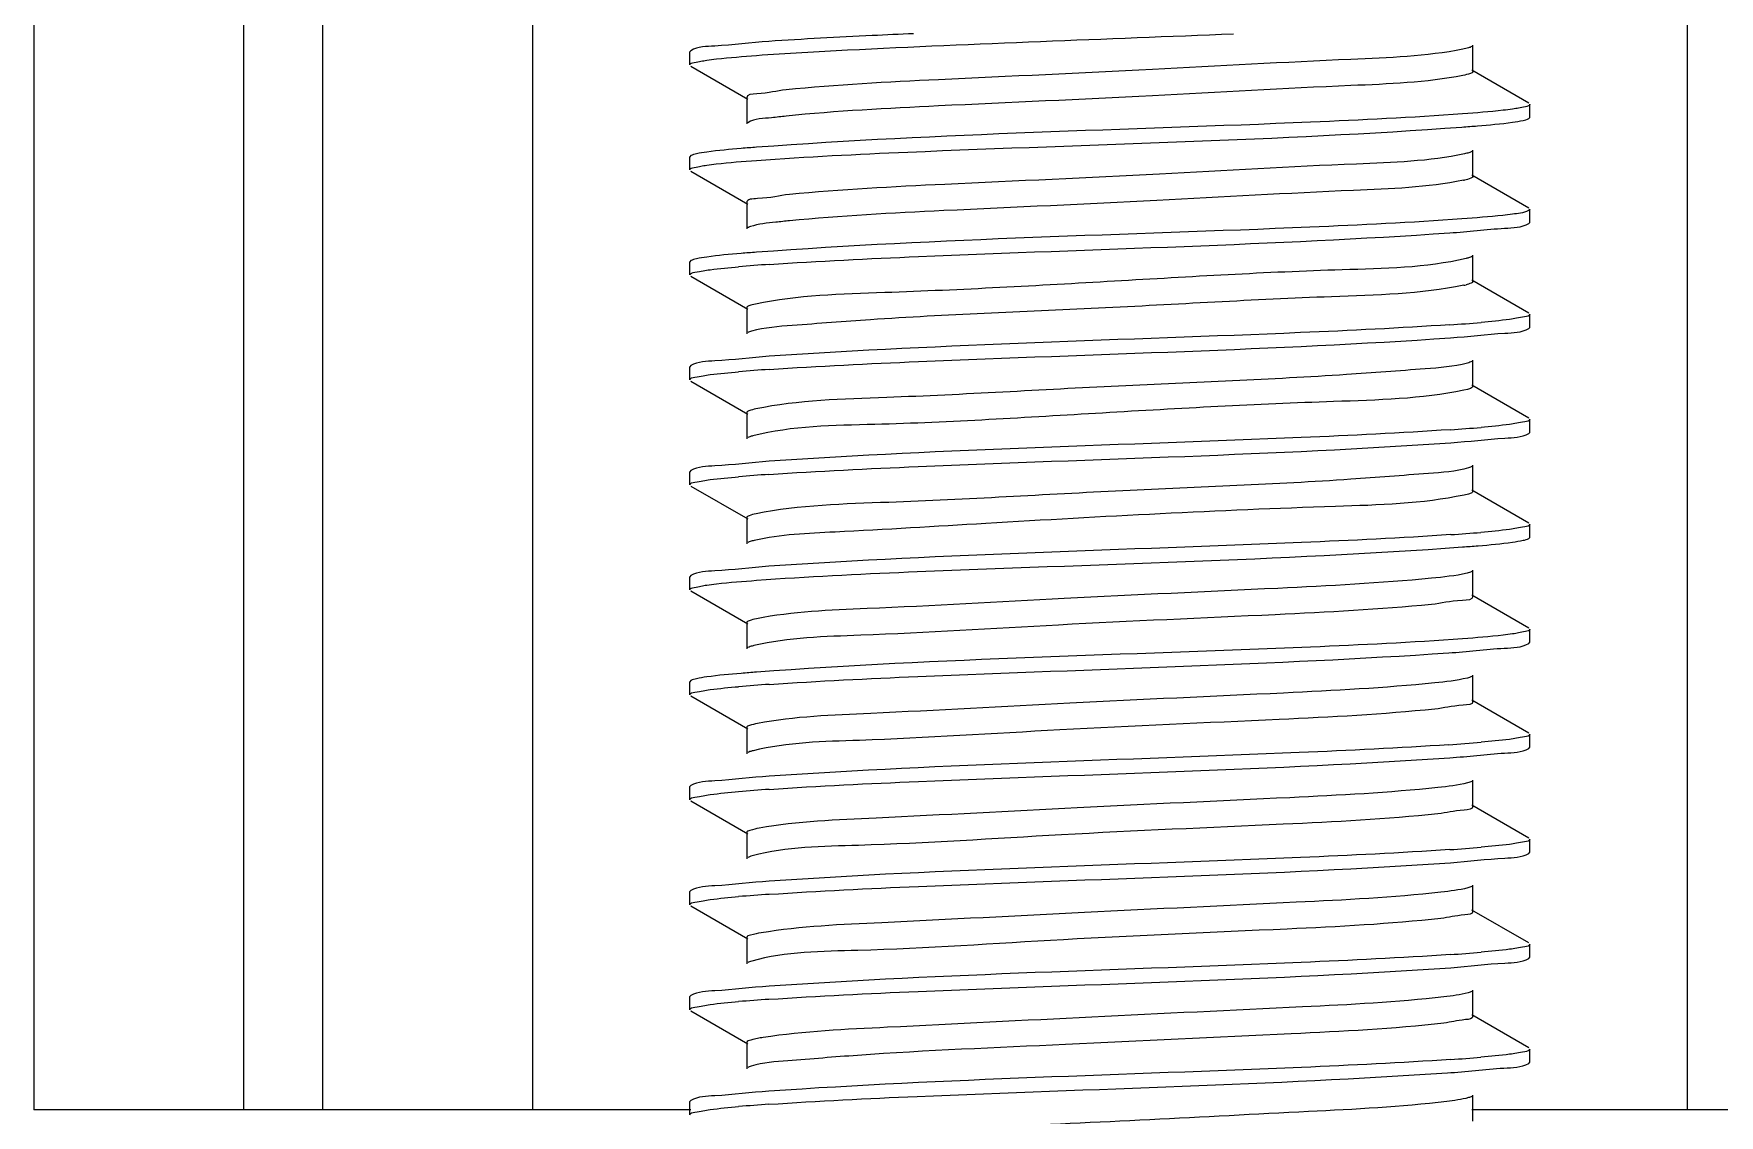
# Model space of a CAD drawing. Extents: x 1725261 to 1937680, y 860327 to 1571294.
# Drawn here: x 1825508.2 to 1825890.5, y 1248592.9 to 1248838.2 of the extents above; entities that cross this region are included whole.
import ezdxf

# ---------------------------------------------------------------- set-up
doc = ezdxf.new("R2010")
doc.units = 0
doc.header["$LTSCALE"] = 1000
doc.header["$MEASUREMENT"] = 0
doc.styles.get("Standard").update_dxf_attribs({"font": 'gbenor.shx', "bigfont": 'gbcbig.shx'})
doc.dimstyles.get("Standard").update_dxf_attribs({"dimtxt": 0.18, "dimasz": 0.18, "dimexe": 0.18, "dimexo": 0.0625, "dimgap": 0.09, "dimtad": 0, "dimtih": 1, "dimtoh": 1, "dimdec": 4, "dimzin": 0, "dimdsep": 46, "dimtxsty": 'Standard', "dimcen": 0.09, "dimadec": 0, "dimazin": 0, "dimtfac": 1, "dimtdec": 4, "dimtofl": 0, "dimtmove": 0, "dimatfit": 3, "dimfxl": 0, "dimtolj": 1, "dimtzin": 0, "dimarcsym": 0})

msp = doc.modelspace()

# ---------------------------------------------------------------- linework, layer by layer
at = {"linetype": 'Continuous'}
for p, q in [((1825508.17, 1253335.18), (1825508.17, 1248594.16)), ((1825555.79, 1253335.18), (1825555.79, 1248594.16)), ((1825573.65, 1253335.18), (1825573.65, 1248594.16)), ((1825621.28, 1253335.18), (1825621.28, 1248594.16)), ((1825883.22, 1253335.18), (1825883.22, 1248594.16)), ((1825834.61, 1248829.66), (1825834.61, 1248835.62)), ((1825657.22, 1248834.39), (1825657, 1248834.13)), ((1825657, 1248831.15), (1825657, 1248834.13)), ((1825657, 1248831.15), (1825657, 1248834.13)), ((1825657.22, 1248830.89), (1825670.15, 1248823.41)), ((1825847.28, 1248822.48), (1825834.35, 1248829.97)), ((1825669.89, 1248823.71), (1825669.89, 1248817.76)), ((1825847.5, 1248819.25), (1825847.5, 1248822.22)), ((1825847.5, 1248819.25), (1825847.5, 1248822.22)), ((1825847.28, 1248818.98), (1825847.5, 1248819.25)), ((1825834.61, 1248805.85), (1825834.61, 1248811.8)), ((1825657.22, 1248810.58), (1825657, 1248810.32)), ((1825657, 1248807.34), (1825657, 1248810.32)), ((1825657, 1248807.34), (1825657, 1248810.32)), ((1825657.22, 1248807.08), (1825670.15, 1248799.6)), ((1825847.28, 1248798.67), (1825834.35, 1248806.15)), ((1825669.89, 1248799.9), (1825669.89, 1248793.94)), ((1825847.5, 1248795.43), (1825847.5, 1248798.41)), ((1825847.5, 1248795.43), (1825847.5, 1248798.41)), ((1825847.28, 1248795.17), (1825847.5, 1248795.43)), ((1825657.22, 1248786.76), (1825657, 1248786.5)), ((1825657, 1248783.53), (1825657, 1248786.5)), ((1825657, 1248783.53), (1825657, 1248786.5)), ((1825834.61, 1248782.04), (1825834.61, 1248787.99)), ((1825657.22, 1248783.27), (1825670.15, 1248775.78)), ((1825847.28, 1248774.86), (1825834.35, 1248782.34)), ((1825669.89, 1248776.08), (1825669.89, 1248770.13)), ((1825847.5, 1248771.62), (1825847.5, 1248774.6)), ((1825847.5, 1248771.62), (1825847.5, 1248774.6)), ((1825847.28, 1248771.36), (1825847.5, 1248771.62)), ((1825657.22, 1248762.95), (1825657, 1248762.69)), ((1825657, 1248759.71), (1825657, 1248762.69)), ((1825657, 1248759.71), (1825657, 1248762.69)), ((1825834.61, 1248758.23), (1825834.61, 1248764.18)), ((1825657.22, 1248759.45), (1825670.15, 1248751.97)), ((1825847.28, 1248751.04), (1825834.35, 1248758.53)), ((1825833.35, 1248757.56), (1825832.58, 1248757.38)), ((1825669.89, 1248752.27), (1825669.89, 1248746.32)), ((1825847.5, 1248747.81), (1825847.5, 1248750.78)), ((1825847.5, 1248747.81), (1825847.5, 1248750.78)), ((1825847.28, 1248747.55), (1825847.5, 1248747.81)), ((1825657.22, 1248739.14), (1825657, 1248738.88)), ((1825834.61, 1248734.41), (1825834.61, 1248740.37)), ((1825657, 1248735.9), (1825657, 1248738.88)), ((1825657, 1248735.9), (1825657, 1248738.88)), ((1825657.22, 1248735.64), (1825670.15, 1248728.16)), ((1825833.62, 1248733.82), (1825832.62, 1248733.58)), ((1825847.28, 1248727.23), (1825834.35, 1248734.71)), ((1825669.89, 1248728.46), (1825669.89, 1248722.51)), ((1825847.28, 1248723.73), (1825847.5, 1248723.99)), ((1825847.5, 1248723.99), (1825847.5, 1248726.97)), ((1825847.5, 1248723.99), (1825847.5, 1248726.97)), ((1825834.61, 1248710.6), (1825834.61, 1248716.55)), ((1825657.22, 1248715.33), (1825657, 1248715.06)), ((1825657, 1248712.09), (1825657, 1248715.06)), ((1825657, 1248712.09), (1825657, 1248715.06)), ((1825657.22, 1248711.83), (1825670.15, 1248704.35)), ((1825847.28, 1248703.42), (1825834.35, 1248710.9)), ((1825669.89, 1248704.65), (1825669.89, 1248698.69)), ((1825847.5, 1248700.18), (1825847.5, 1248703.16)), ((1825847.5, 1248700.18), (1825847.5, 1248703.16)), ((1825847.28, 1248699.92), (1825847.5, 1248700.18)), ((1825657.22, 1248691.51), (1825657, 1248691.25)), ((1825657, 1248688.28), (1825657, 1248691.25)), ((1825657, 1248688.28), (1825657, 1248691.25)), ((1825834.61, 1248686.79), (1825834.61, 1248692.74)), ((1825657.22, 1248688.01), (1825670.15, 1248680.53)), ((1825847.28, 1248679.61), (1825834.35, 1248687.09)), ((1825669.89, 1248680.83), (1825669.89, 1248674.88)), ((1825847.5, 1248676.37), (1825847.5, 1248679.35)), ((1825847.5, 1248676.37), (1825847.5, 1248679.35)), ((1825847.28, 1248676.11), (1825847.5, 1248676.37)), ((1825657.22, 1248667.7), (1825657, 1248667.44)), ((1825657, 1248664.46), (1825657, 1248667.44)), ((1825657, 1248664.46), (1825657, 1248667.44)), ((1825834.61, 1248662.97), (1825834.61, 1248668.93)), ((1825657.22, 1248664.2), (1825670.15, 1248656.72)), ((1825847.28, 1248655.79), (1825834.35, 1248663.28)), ((1825669.89, 1248657.02), (1825669.89, 1248651.07)), ((1825847.5, 1248652.56), (1825847.5, 1248655.53)), ((1825847.5, 1248652.56), (1825847.5, 1248655.53)), ((1825847.28, 1248652.3), (1825847.5, 1248652.56)), ((1825657.22, 1248643.89), (1825657, 1248643.63)), ((1825657, 1248640.65), (1825657, 1248643.63)), ((1825657, 1248640.65), (1825657, 1248643.63)), ((1825834.61, 1248639.16), (1825834.61, 1248645.11)), ((1825657.22, 1248640.39), (1825670.15, 1248632.91)), ((1825847.28, 1248631.98), (1825834.35, 1248639.46)), ((1825669.89, 1248633.21), (1825669.89, 1248627.25)), ((1825847.28, 1248628.48), (1825847.5, 1248628.74)), ((1825847.5, 1248628.74), (1825847.5, 1248631.72)), ((1825847.5, 1248628.74), (1825847.5, 1248631.72)), ((1825834.61, 1248615.35), (1825834.61, 1248621.3)), ((1825657.22, 1248620.07), (1825657, 1248619.81)), ((1825657, 1248616.84), (1825657, 1248619.81)), ((1825657, 1248616.84), (1825657, 1248619.81)), ((1825657.22, 1248616.58), (1825670.15, 1248609.09)), ((1825847.28, 1248608.17), (1825834.35, 1248615.65)), ((1825669.89, 1248609.4), (1825669.89, 1248603.44)), ((1825847.5, 1248604.93), (1825847.5, 1248607.91)), ((1825847.5, 1248604.93), (1825847.5, 1248607.91)), ((1825847.28, 1248604.67), (1825847.5, 1248604.93)), ((1825657.22, 1248594.16), (1825508.17, 1248594.16)), ((1825657.22, 1248596.26), (1825657, 1248596)), ((1825657, 1248593.02), (1825657, 1248596)), ((1825657, 1248593.02), (1825657, 1248596)), ((1825996.33, 1248594.16), (1825834.35, 1248594.16)), ((1825834.61, 1248591.54), (1825834.61, 1248597.49))]:
    msp.add_line(p, q, dxfattribs=at)
for centre, radius, start, end in [((1825828.31, 1248825.49), 20.92, 281.3918, 282.1324), ((1825702.4, 1248376.65), 410.16, 93.8283, 94.8033), ((1825828.96, 1248798.64), 17.82, 281.5512, 283.2684), ((1825801.98, 1249182.98), 411.68, 273.8155, 274.8057), ((1825702.35, 1248353.38), 409.62, 93.8318, 94.8034), ((1825802.18, 1249156.68), 409.18, 273.8332, 274.8048), ((1825702.26, 1248330.79), 408.39, 93.84, 94.8036), ((1825802.27, 1249131.68), 407.99, 273.8425, 274.8038), ((1825702.38, 1248281.56), 410, 93.8293, 94.8034), ((1825801.66, 1249091.73), 415.68, 273.7884, 274.8061), ((1825702.4, 1248257.58), 410.16, 93.8282, 94.8033), ((1825801.97, 1249064.03), 411.78, 273.8148, 274.8057), ((1825702.36, 1248234.29), 409.64, 93.8316, 94.8034), ((1825802.17, 1249037.68), 409.24, 273.8328, 274.8049), ((1825702.26, 1248211.67), 408.44, 93.8397, 94.8036), ((1825802.27, 1249012.64), 408.01, 273.8424, 274.8038), ((1825702.3, 1248187.39), 408.91, 93.8365, 94.8036)]:
    msp.add_arc(centre, radius, start, end, dxfattribs=at)
for points, knots in [([(1825674.9, 1248836.49), (1825670.81, 1248836.21), (1825665.07, 1248835.42), (1825658.82, 1248835.31), (1825657.23, 1248834.39)], [0, 0, 0, 0, 0.690228, 1, 1, 1, 1]), ([(1825672.13, 1248833.32), (1825678.99, 1248833.82), (1825715.05, 1248835.8), (1825751.14, 1248837.02), (1825780.34, 1248838.24)], [0, 0, 0, 0, 0.190688, 1, 1, 1, 1]), ([(1825707.75, 1248838.24), (1825704.61, 1248838.1), (1825693.66, 1248837.59), (1825682.71, 1248837.02), (1825674.9, 1248836.49)], [0, 0, 0, 0, 0.286076, 1, 1, 1, 1]), ([(1825832.34, 1248834.72), (1825824, 1248833.08), (1825800.35, 1248832.26), (1825760.77, 1248829.93), (1825718.02, 1248828.08), (1825690.31, 1248826.66), (1825678.83, 1248825.49)], [0, 0, 0, 0, 0.165781, 0.45908, 0.774887, 1, 1, 1, 1]), ([(1825834.35, 1248835.32), (1825834.11, 1248835.18), (1825833.44, 1248834.96), (1825832.76, 1248834.81), (1825832.34, 1248834.72)], [0, 0, 0, 0, 0.387259, 1, 1, 1, 1]), ([(1825657, 1248831.15), (1825657, 1248831.52), (1825658.89, 1248831.84), (1825659.89, 1248832.1), (1825660.85, 1248832.23)], [0, 0, 0, 0, 0.274524, 1, 1, 1, 1]), ([(1825660.85, 1248832.23), (1825661.57, 1248832.34), (1825665.32, 1248832.79), (1825669.08, 1248833.09), (1825672.13, 1248833.32)], [0, 0, 0, 0, 0.191293, 1, 1, 1, 1]), ([(1825832.34, 1248828.77), (1825824, 1248827.13), (1825800.35, 1248826.31), (1825760.77, 1248823.98), (1825718.02, 1248822.12), (1825690.31, 1248820.71), (1825678.83, 1248819.54)], [0, 0, 0, 0, 0.165781, 0.45908, 0.774887, 1, 1, 1, 1]), ([(1825834.61, 1248829.66), (1825834.61, 1248829.42), (1825833.58, 1248829.04), (1825832.91, 1248828.88), (1825832.34, 1248828.77)], [0, 0, 0, 0, 0.291748, 1, 1, 1, 1]), ([(1825678.83, 1248825.49), (1825676.6, 1248825.27), (1825674.49, 1248824.59), (1825669.89, 1248824.52), (1825669.89, 1248823.71)], [0, 0, 0, 0, 0.734361, 1, 1, 1, 1]), ([(1825678.83, 1248819.54), (1825677.73, 1248819.43), (1825674.86, 1248819.01), (1825671.74, 1248818.98), (1825670.15, 1248818.06)], [0, 0, 0, 0, 0.375377, 1, 1, 1, 1]), ([(1825832.27, 1248820.05), (1825820.78, 1248819.21), (1825767.4, 1248816.6), (1825713.94, 1248815.56), (1825672.13, 1248812.48)], [0, 0, 0, 0, 0.215525, 1, 1, 1, 1]), ([(1825843.61, 1248821.13), (1825842.89, 1248821.03), (1825839.12, 1248820.57), (1825835.33, 1248820.27), (1825832.27, 1248820.05)], [0, 0, 0, 0, 0.191424, 1, 1, 1, 1]), ([(1825847.5, 1248822.22), (1825847.5, 1248821.85), (1825845.59, 1248821.53), (1825844.59, 1248821.27), (1825843.61, 1248821.13)], [0, 0, 0, 0, 0.274347, 1, 1, 1, 1]), ([(1825672.08, 1248809.5), (1825683.52, 1248810.34), (1825736.88, 1248812.95), (1825790.31, 1248814.01), (1825832.13, 1248817.06)], [0, 0, 0, 0, 0.214845, 1, 1, 1, 1]), ([(1825832.13, 1248817.06), (1825833.31, 1248817.15), (1825837.12, 1248817.45), (1825840.94, 1248817.78), (1825843.57, 1248818.15)], [0, 0, 0, 0, 0.307299, 1, 1, 1, 1]), ([(1825843.57, 1248818.15), (1825844.38, 1248818.27), (1825845.62, 1248818.48), (1825846.88, 1248818.76), (1825847.27, 1248818.98)], [0, 0, 0, 0, 0.643818, 1, 1, 1, 1]), ([(1825672.13, 1248812.48), (1825670.97, 1248812.4), (1825667.21, 1248812.1), (1825663.44, 1248811.76), (1825660.85, 1248811.4)], [0, 0, 0, 0, 0.307528, 1, 1, 1, 1]), ([(1825657, 1248807.34), (1825657, 1248807.71), (1825658.88, 1248808.03), (1825659.88, 1248808.28), (1825660.84, 1248808.42)], [0, 0, 0, 0, 0.274583, 1, 1, 1, 1]), ([(1825660.85, 1248811.4), (1825660.06, 1248811.29), (1825658.85, 1248811.07), (1825657.61, 1248810.8), (1825657.23, 1248810.58)], [0, 0, 0, 0, 0.643035, 1, 1, 1, 1]), ([(1825660.84, 1248808.42), (1825661.56, 1248808.52), (1825665.29, 1248808.98), (1825669.04, 1248809.28), (1825672.08, 1248809.5)], [0, 0, 0, 0, 0.191287, 1, 1, 1, 1]), ([(1825832.71, 1248810.99), (1825824.68, 1248809.26), (1825801.41, 1248808.58), (1825762.22, 1248806.15), (1825719.31, 1248804.34), (1825691.31, 1248802.9), (1825679.6, 1248801.76)], [0, 0, 0, 0, 0.160645, 0.451989, 0.769743, 1, 1, 1, 1]), ([(1825834.35, 1248811.5), (1825834.15, 1248811.39), (1825833.6, 1248811.2), (1825833.05, 1248811.06), (1825832.71, 1248810.99)], [0, 0, 0, 0, 0.396009, 1, 1, 1, 1]), ([(1825832.44, 1248804.98), (1825824.26, 1248803.33), (1825800.92, 1248802.54), (1825761.71, 1248800.2), (1825719.02, 1248798.37), (1825691.23, 1248796.94), (1825679.6, 1248795.8)], [0, 0, 0, 0, 0.163506, 0.454907, 0.771081, 1, 1, 1, 1]), ([(1825834.61, 1248805.85), (1825834.61, 1248805.64), (1825833.77, 1248805.27), (1825833.19, 1248805.14), (1825832.71, 1248805.03)], [0, 0, 0, 0, 0.29759, 1, 1, 1, 1]), ([(1825679.6, 1248801.76), (1825677.17, 1248801.52), (1825674.9, 1248800.77), (1825669.89, 1248800.78), (1825669.89, 1248799.9)], [0, 0, 0, 0, 0.735005, 1, 1, 1, 1]), ([(1825843.57, 1248797.32), (1825842.84, 1248797.21), (1825839.04, 1248796.75), (1825835.22, 1248796.45), (1825832.13, 1248796.23)], [0, 0, 0, 0, 0.191494, 1, 1, 1, 1]), ([(1825847.5, 1248798.41), (1825847.5, 1248798.29), (1825846.1, 1248797.4), (1825844.81, 1248797.49), (1825843.57, 1248797.32)], [0, 0, 0, 0, 0.089011, 1, 1, 1, 1]), ([(1825670.72, 1248794.48), (1825670.61, 1248794.45), (1825670.42, 1248794.38), (1825670.23, 1248794.29), (1825670.15, 1248794.25)], [0, 0, 0, 0, 0.560435, 1, 1, 1, 1]), ([(1825679.6, 1248795.8), (1825678.56, 1248795.7), (1825675.6, 1248795.36), (1825672.58, 1248795.09), (1825670.72, 1248794.48)], [0, 0, 0, 0, 0.346657, 1, 1, 1, 1]), ([(1825832.13, 1248796.23), (1825820.63, 1248795.39), (1825767.28, 1248792.79), (1825713.84, 1248791.74), (1825672.08, 1248788.66)], [0, 0, 0, 0, 0.21594, 1, 1, 1, 1]), ([(1825675.01, 1248785.9), (1825686.27, 1248786.66), (1825737.73, 1248789.14), (1825789.24, 1248790.34), (1825829.37, 1248793.06)], [0, 0, 0, 0, 0.219125, 1, 1, 1, 1]), ([(1825829.37, 1248793.06), (1825833.52, 1248793.34), (1825839.33, 1248794.14), (1825845.66, 1248794.24), (1825847.27, 1248795.17)], [0, 0, 0, 0, 0.690459, 1, 1, 1, 1]), ([(1825660.84, 1248787.58), (1825660.05, 1248787.47), (1825658.84, 1248787.26), (1825657.61, 1248786.98), (1825657.23, 1248786.76)], [0, 0, 0, 0, 0.642904, 1, 1, 1, 1]), ([(1825672.08, 1248788.66), (1825670.93, 1248788.58), (1825667.17, 1248788.29), (1825663.42, 1248787.95), (1825660.84, 1248787.58)], [0, 0, 0, 0, 0.307539, 1, 1, 1, 1]), ([(1825833.04, 1248787.25), (1825823.89, 1248785.08), (1825796.99, 1248784.72), (1825753.16, 1248782.03), (1825708.87, 1248779.57), (1825681.49, 1248778.93), (1825671.89, 1248776.92)], [0, 0, 0, 0, 0.174762, 0.494833, 0.817817, 1, 1, 1, 1]), ([(1825834.35, 1248787.69), (1825834.19, 1248787.6), (1825833.75, 1248787.43), (1825833.31, 1248787.31), (1825833.04, 1248787.25)], [0, 0, 0, 0, 0.405964, 1, 1, 1, 1]), ([(1825657, 1248783.53), (1825657, 1248783.96), (1825659.29, 1248784.25), (1825660.45, 1248784.56), (1825661.6, 1248784.71)], [0, 0, 0, 0, 0.271491, 1, 1, 1, 1]), ([(1825832.52, 1248781.18), (1825822.7, 1248779.16), (1825794.83, 1248778.55), (1825750.1, 1248775.74), (1825709.2, 1248774.32), (1825683.07, 1248772.24), (1825673.97, 1248771.6), (1825670.97, 1248770.75)], [0, 0, 0, 0, 0.185871, 0.51286, 0.832554, 0.942221, 1, 1, 1, 1]), ([(1825834.61, 1248782.04), (1825834.61, 1248781.86), (1825833.94, 1248781.51), (1825833.44, 1248781.39), (1825833.04, 1248781.3)], [0, 0, 0, 0, 0.304804, 1, 1, 1, 1]), ([(1825671.89, 1248776.92), (1825671.38, 1248776.82), (1825670.78, 1248776.68), (1825669.89, 1248776.3), (1825669.89, 1248776.08)], [0, 0, 0, 0, 0.704965, 1, 1, 1, 1]), ([(1825847.5, 1248774.6), (1825847.5, 1248774.16), (1825845.22, 1248773.88), (1825844.07, 1248773.57), (1825842.92, 1248773.42)], [0, 0, 0, 0, 0.271562, 1, 1, 1, 1]), ([(1825670.97, 1248770.75), (1825670.81, 1248770.7), (1825670.53, 1248770.61), (1825670.26, 1248770.5), (1825670.15, 1248770.43)], [0, 0, 0, 0, 0.574666, 1, 1, 1, 1]), ([(1825829.37, 1248772.22), (1825818.09, 1248771.45), (1825766.64, 1248768.98), (1825715.12, 1248767.79), (1825675.01, 1248765.06)], [0, 0, 0, 0, 0.219533, 1, 1, 1, 1]), ([(1825829.53, 1248769.25), (1825833.64, 1248769.53), (1825839.4, 1248770.33), (1825845.67, 1248770.44), (1825847.27, 1248771.36)], [0, 0, 0, 0, 0.690288, 1, 1, 1, 1]), ([(1825674.98, 1248762.08), (1825686.26, 1248762.85), (1825737.78, 1248765.33), (1825789.36, 1248766.52), (1825829.53, 1248769.25)], [0, 0, 0, 0, 0.219209, 1, 1, 1, 1]), ([(1825675.01, 1248765.06), (1825670.89, 1248764.78), (1825665.12, 1248763.98), (1825658.83, 1248763.87), (1825657.23, 1248762.95)], [0, 0, 0, 0, 0.69034, 1, 1, 1, 1]), ([(1825833.35, 1248763.51), (1825830.24, 1248762.69), (1825821.01, 1248762.01), (1825794.72, 1248759.99), (1825753.88, 1248758.54), (1825709.35, 1248755.74), (1825681.67, 1248755.14), (1825671.94, 1248753.12)], [0, 0, 0, 0, 0.059564, 0.170353, 0.490239, 0.815661, 1, 1, 1, 1]), ([(1825834.35, 1248763.88), (1825834.22, 1248763.8), (1825833.89, 1248763.67), (1825833.55, 1248763.57), (1825833.35, 1248763.51)], [0, 0, 0, 0, 0.417288, 1, 1, 1, 1]), ([(1825657, 1248759.71), (1825657, 1248760.15), (1825659.28, 1248760.43), (1825660.44, 1248760.75), (1825661.59, 1248760.9)], [0, 0, 0, 0, 0.271519, 1, 1, 1, 1]), ([(1825834.61, 1248758.23), (1825834.61, 1248758.07), (1825834.09, 1248757.75), (1825833.67, 1248757.65), (1825833.35, 1248757.56)], [0, 0, 0, 0, 0.313757, 1, 1, 1, 1]), ([(1825832.58, 1248757.38), (1825822.9, 1248755.37), (1825795.34, 1248754.72), (1825750.83, 1248752.3), (1825707.07, 1248749.48), (1825680.24, 1248749.29), (1825671.26, 1248747.01)], [0, 0, 0, 0, 0.183514, 0.508051, 0.828043, 1, 1, 1, 1]), ([(1825671.94, 1248753.12), (1825671.42, 1248753.01), (1825670.8, 1248752.87), (1825669.89, 1248752.49), (1825669.89, 1248752.27)], [0, 0, 0, 0, 0.705452, 1, 1, 1, 1]), ([(1825847.5, 1248750.78), (1825847.5, 1248750.35), (1825845.23, 1248750.07), (1825844.08, 1248749.76), (1825842.94, 1248749.61)], [0, 0, 0, 0, 0.271625, 1, 1, 1, 1]), ([(1825671.26, 1248747.01), (1825671.04, 1248746.95), (1825670.66, 1248746.85), (1825670.29, 1248746.7), (1825670.15, 1248746.62)], [0, 0, 0, 0, 0.587032, 1, 1, 1, 1]), ([(1825829.53, 1248748.42), (1825818.26, 1248747.65), (1825766.74, 1248745.17), (1825715.16, 1248743.98), (1825674.98, 1248741.24)], [0, 0, 0, 0, 0.219183, 1, 1, 1, 1]), ([(1825829.62, 1248745.45), (1825833.7, 1248745.73), (1825839.43, 1248746.52), (1825845.68, 1248746.63), (1825847.27, 1248747.55)], [0, 0, 0, 0, 0.690194, 1, 1, 1, 1]), ([(1825674.91, 1248738.26), (1825686.19, 1248739.03), (1825737.76, 1248741.52), (1825789.4, 1248742.7), (1825829.62, 1248745.45)], [0, 0, 0, 0, 0.219118, 1, 1, 1, 1]), ([(1825674.98, 1248741.24), (1825670.87, 1248740.96), (1825665.11, 1248740.17), (1825658.83, 1248740.06), (1825657.23, 1248739.14)], [0, 0, 0, 0, 0.690307, 1, 1, 1, 1]), ([(1825833.62, 1248739.78), (1825830.69, 1248738.9), (1825821.66, 1248738.29), (1825795.64, 1248736.18), (1825754.7, 1248734.77), (1825709.87, 1248731.96), (1825681.89, 1248731.34), (1825672, 1248729.32)], [0, 0, 0, 0, 0.056727, 0.165723, 0.485276, 0.813183, 1, 1, 1, 1]), ([(1825834.35, 1248740.06), (1825834.25, 1248740.01), (1825834.01, 1248739.9), (1825833.76, 1248739.82), (1825833.62, 1248739.78)], [0, 0, 0, 0, 0.430302, 1, 1, 1, 1]), ([(1825657, 1248735.9), (1825657, 1248736.33), (1825659.27, 1248736.62), (1825660.43, 1248736.93), (1825661.57, 1248737.08)], [0, 0, 0, 0, 0.271583, 1, 1, 1, 1]), ([(1825832.62, 1248733.58), (1825823.06, 1248731.57), (1825786.6, 1248730.65), (1825739.12, 1248728.09), (1825695.24, 1248725.39), (1825677.57, 1248724.64), (1825671.58, 1248723.27)], [0, 0, 0, 0, 0.181467, 0.673532, 0.885685, 1, 1, 1, 1]), ([(1825834.61, 1248734.41), (1825834.61, 1248734.28), (1825834.22, 1248734), (1825833.88, 1248733.9), (1825833.62, 1248733.82)], [0, 0, 0, 0, 0.324978, 1, 1, 1, 1]), ([(1825672, 1248729.32), (1825671.47, 1248729.21), (1825670.84, 1248729.07), (1825669.89, 1248728.69), (1825669.89, 1248728.46)], [0, 0, 0, 0, 0.706285, 1, 1, 1, 1]), ([(1825829.62, 1248724.61), (1825818.33, 1248723.84), (1825766.76, 1248721.36), (1825715.13, 1248720.17), (1825674.91, 1248717.43)], [0, 0, 0, 0, 0.219053, 1, 1, 1, 1]), ([(1825847.5, 1248726.97), (1825847.5, 1248726.54), (1825845.23, 1248726.25), (1825844.08, 1248725.94), (1825842.93, 1248725.79)], [0, 0, 0, 0, 0.271614, 1, 1, 1, 1]), ([(1825843.61, 1248722.91), (1825844.41, 1248723.02), (1825845.63, 1248723.23), (1825846.89, 1248723.51), (1825847.27, 1248723.73)], [0, 0, 0, 0, 0.643386, 1, 1, 1, 1]), ([(1825671.58, 1248723.27), (1825671.28, 1248723.21), (1825670.8, 1248723.08), (1825670.32, 1248722.91), (1825670.15, 1248722.81)], [0, 0, 0, 0, 0.59783, 1, 1, 1, 1]), ([(1825672.13, 1248714.25), (1825683.6, 1248715.1), (1825736.98, 1248717.7), (1825790.44, 1248718.75), (1825832.27, 1248721.82)], [0, 0, 0, 0, 0.215143, 1, 1, 1, 1]), ([(1825832.27, 1248721.82), (1825833.44, 1248721.91), (1825837.22, 1248722.2), (1825841.01, 1248722.54), (1825843.61, 1248722.91)], [0, 0, 0, 0, 0.307391, 1, 1, 1, 1]), ([(1825674.91, 1248717.43), (1825670.81, 1248717.15), (1825665.08, 1248716.35), (1825658.82, 1248716.24), (1825657.23, 1248715.33)], [0, 0, 0, 0, 0.690231, 1, 1, 1, 1]), ([(1825834.35, 1248716.25), (1825834.02, 1248716.06), (1825830.98, 1248715.25), (1825827.9, 1248714.99), (1825825.19, 1248714.72)], [0, 0, 0, 0, 0.122661, 1, 1, 1, 1]), ([(1825657, 1248712.09), (1825657, 1248712.46), (1825658.89, 1248712.78), (1825659.89, 1248713.03), (1825660.85, 1248713.17)], [0, 0, 0, 0, 0.274522, 1, 1, 1, 1]), ([(1825660.85, 1248713.17), (1825661.57, 1248713.27), (1825665.32, 1248713.73), (1825669.08, 1248714.03), (1825672.13, 1248714.25)], [0, 0, 0, 0, 0.191293, 1, 1, 1, 1]), ([(1825825.19, 1248714.72), (1825813.61, 1248713.58), (1825785.84, 1248712.15), (1825743.13, 1248710.31), (1825703.78, 1248707.97), (1825680.33, 1248707.17), (1825672.09, 1248705.53)], [0, 0, 0, 0, 0.227541, 0.543602, 0.835698, 1, 1, 1, 1]), ([(1825825.19, 1248708.77), (1825813.42, 1248707.6), (1825785.22, 1248706.16), (1825742.01, 1248704.36), (1825702.72, 1248701.83), (1825679.43, 1248701.28), (1825671.53, 1248699.45)], [0, 0, 0, 0, 0.230468, 0.550002, 0.841978, 1, 1, 1, 1]), ([(1825834.61, 1248710.6), (1825834.61, 1248709.75), (1825829.75, 1248709.72), (1825827.54, 1248709), (1825825.19, 1248708.77)], [0, 0, 0, 0, 0.265215, 1, 1, 1, 1]), ([(1825672.09, 1248705.53), (1825671.53, 1248705.41), (1825670.88, 1248705.26), (1825669.89, 1248704.88), (1825669.89, 1248704.65)], [0, 0, 0, 0, 0.707378, 1, 1, 1, 1]), ([(1825832.27, 1248700.99), (1825820.79, 1248700.14), (1825767.4, 1248697.54), (1825713.94, 1248696.49), (1825672.13, 1248693.42)], [0, 0, 0, 0, 0.215512, 1, 1, 1, 1]), ([(1825843.61, 1248702.07), (1825842.89, 1248701.97), (1825839.12, 1248701.51), (1825835.34, 1248701.21), (1825832.27, 1248700.99)], [0, 0, 0, 0, 0.19142, 1, 1, 1, 1]), ([(1825847.5, 1248703.16), (1825847.5, 1248702.78), (1825845.59, 1248702.47), (1825844.59, 1248702.21), (1825843.61, 1248702.07)], [0, 0, 0, 0, 0.274354, 1, 1, 1, 1]), ([(1825671.53, 1248699.45), (1825671.25, 1248699.39), (1825670.78, 1248699.26), (1825670.32, 1248699.09), (1825670.15, 1248698.99)], [0, 0, 0, 0, 0.596305, 1, 1, 1, 1]), ([(1825675, 1248690.64), (1825686.23, 1248691.41), (1825737.61, 1248693.88), (1825789.04, 1248695.09), (1825829.13, 1248697.79)], [0, 0, 0, 0, 0.218853, 1, 1, 1, 1]), ([(1825829.13, 1248697.79), (1825833.33, 1248698.07), (1825839.22, 1248698.89), (1825845.64, 1248698.98), (1825847.27, 1248699.92)], [0, 0, 0, 0, 0.690713, 1, 1, 1, 1]), ([(1825672.13, 1248693.42), (1825670.97, 1248693.33), (1825667.21, 1248693.04), (1825663.44, 1248692.7), (1825660.85, 1248692.33)], [0, 0, 0, 0, 0.307528, 1, 1, 1, 1]), ([(1825657, 1248688.28), (1825657, 1248688.71), (1825659.29, 1248688.99), (1825660.45, 1248689.31), (1825661.6, 1248689.46)], [0, 0, 0, 0, 0.271499, 1, 1, 1, 1]), ([(1825660.85, 1248692.33), (1825660.06, 1248692.22), (1825658.85, 1248692.01), (1825657.61, 1248691.73), (1825657.23, 1248691.51)], [0, 0, 0, 0, 0.643038, 1, 1, 1, 1]), ([(1825825.94, 1248690.99), (1825814.55, 1248689.81), (1825786.95, 1248688.4), (1825744.27, 1248686.54), (1825704.55, 1248684.23), (1825680.76, 1248683.37), (1825672.31, 1248681.75)], [0, 0, 0, 0, 0.223225, 0.538318, 0.832334, 1, 1, 1, 1]), ([(1825834.35, 1248692.44), (1825834.04, 1248692.26), (1825831.26, 1248691.49), (1825828.42, 1248691.24), (1825825.94, 1248690.99)], [0, 0, 0, 0, 0.124823, 1, 1, 1, 1]), ([(1825834.61, 1248686.79), (1825834.61, 1248686), (1825830.16, 1248685.91), (1825828.11, 1248685.26), (1825825.94, 1248685.03)], [0, 0, 0, 0, 0.265945, 1, 1, 1, 1]), ([(1825672.31, 1248681.75), (1825671.7, 1248681.64), (1825671, 1248681.48), (1825669.89, 1248681.09), (1825669.89, 1248680.83)], [0, 0, 0, 0, 0.710122, 1, 1, 1, 1]), ([(1825825.94, 1248685.03), (1825814.21, 1248683.82), (1825785.85, 1248682.38), (1825742.29, 1248680.59), (1825702.67, 1248677.93), (1825679.17, 1248677.53), (1825671.32, 1248675.59)], [0, 0, 0, 0, 0.228361, 0.549652, 0.8435, 1, 1, 1, 1]), ([(1825847.5, 1248679.35), (1825847.5, 1248678.91), (1825845.2, 1248678.63), (1825844.04, 1248678.31), (1825842.89, 1248678.16)], [0, 0, 0, 0, 0.271419, 1, 1, 1, 1]), ([(1825671.32, 1248675.59), (1825671.09, 1248675.53), (1825670.69, 1248675.42), (1825670.3, 1248675.27), (1825670.15, 1248675.18)], [0, 0, 0, 0, 0.588945, 1, 1, 1, 1]), ([(1825829.13, 1248676.95), (1825817.83, 1248676.19), (1825766.46, 1248673.72), (1825715.02, 1248672.53), (1825675, 1248669.81)], [0, 0, 0, 0, 0.220125, 1, 1, 1, 1]), ([(1825675.01, 1248666.83), (1825686.27, 1248667.6), (1825737.72, 1248670.07), (1825789.24, 1248671.27), (1825829.37, 1248673.99)], [0, 0, 0, 0, 0.219119, 1, 1, 1, 1]), ([(1825829.37, 1248673.99), (1825833.51, 1248674.27), (1825839.32, 1248675.08), (1825845.66, 1248675.18), (1825847.27, 1248676.11)], [0, 0, 0, 0, 0.690466, 1, 1, 1, 1]), ([(1825675, 1248669.81), (1825670.89, 1248669.53), (1825665.12, 1248668.73), (1825658.83, 1248668.62), (1825657.23, 1248667.7)], [0, 0, 0, 0, 0.69033, 1, 1, 1, 1]), ([(1825826.67, 1248667.25), (1825815.52, 1248666.05), (1825788.22, 1248664.67), (1825745.73, 1248662.76), (1825705.64, 1248660.53), (1825681.47, 1248659.57), (1825672.72, 1248658.02)], [0, 0, 0, 0, 0.218113, 0.531271, 0.827228, 1, 1, 1, 1]), ([(1825834.35, 1248668.63), (1825834.06, 1248668.46), (1825831.53, 1248667.73), (1825828.93, 1248667.49), (1825826.67, 1248667.25)], [0, 0, 0, 0, 0.127123, 1, 1, 1, 1]), ([(1825657, 1248664.46), (1825657, 1248664.9), (1825659.29, 1248665.18), (1825660.45, 1248665.5), (1825661.6, 1248665.65)], [0, 0, 0, 0, 0.271491, 1, 1, 1, 1]), ([(1825834.61, 1248662.97), (1825834.62, 1248662.25), (1825830.55, 1248662.09), (1825828.65, 1248661.51), (1825826.67, 1248661.3)], [0, 0, 0, 0, 0.266757, 1, 1, 1, 1]), ([(1825826.67, 1248661.3), (1825815, 1248660.04), (1825786.51, 1248658.6), (1825742.63, 1248656.82), (1825702.69, 1248654.04), (1825678.96, 1248653.79), (1825671.16, 1248651.73)], [0, 0, 0, 0, 0.225996, 0.548844, 0.844625, 1, 1, 1, 1]), ([(1825672.72, 1248658.02), (1825672.01, 1248657.89), (1825671.21, 1248657.71), (1825669.89, 1248657.31), (1825669.89, 1248657.02)], [0, 0, 0, 0, 0.714571, 1, 1, 1, 1]), ([(1825847.5, 1248655.53), (1825847.5, 1248655.1), (1825845.22, 1248654.81), (1825844.07, 1248654.5), (1825842.92, 1248654.35)], [0, 0, 0, 0, 0.271559, 1, 1, 1, 1]), ([(1825671.16, 1248651.73), (1825670.96, 1248651.68), (1825670.61, 1248651.58), (1825670.28, 1248651.44), (1825670.15, 1248651.37)], [0, 0, 0, 0, 0.582235, 1, 1, 1, 1]), ([(1825829.37, 1248653.16), (1825818.09, 1248652.39), (1825766.63, 1248649.91), (1825715.12, 1248648.72), (1825675.01, 1248646)], [0, 0, 0, 0, 0.219548, 1, 1, 1, 1]), ([(1825829.53, 1248650.19), (1825833.64, 1248650.47), (1825839.4, 1248651.27), (1825845.67, 1248651.38), (1825847.27, 1248652.3)], [0, 0, 0, 0, 0.690293, 1, 1, 1, 1]), ([(1825674.98, 1248643.02), (1825686.26, 1248643.78), (1825737.78, 1248646.27), (1825789.36, 1248647.46), (1825829.53, 1248650.19)], [0, 0, 0, 0, 0.219209, 1, 1, 1, 1]), ([(1825675.01, 1248646), (1825670.9, 1248645.72), (1825665.12, 1248644.92), (1825658.83, 1248644.81), (1825657.23, 1248643.89)], [0, 0, 0, 0, 0.69034, 1, 1, 1, 1]), ([(1825827.36, 1248643.51), (1825816.46, 1248642.29), (1825789.48, 1248640.93), (1825747.18, 1248638.99), (1825706.76, 1248636.81), (1825682.21, 1248635.77), (1825673.17, 1248634.28)], [0, 0, 0, 0, 0.213019, 0.524248, 0.822139, 1, 1, 1, 1]), ([(1825834.35, 1248644.81), (1825834.09, 1248644.66), (1825831.78, 1248643.97), (1825829.42, 1248643.74), (1825827.36, 1248643.51)], [0, 0, 0, 0, 0.129618, 1, 1, 1, 1]), ([(1825657, 1248640.65), (1825657, 1248641.08), (1825659.29, 1248641.37), (1825660.44, 1248641.68), (1825661.59, 1248641.83)], [0, 0, 0, 0, 0.271518, 1, 1, 1, 1]), ([(1825827.36, 1248637.56), (1825815.77, 1248636.26), (1825787.19, 1248634.83), (1825743.02, 1248633.06), (1825702.77, 1248630.14), (1825678.8, 1248630.05), (1825671.02, 1248627.88)], [0, 0, 0, 0, 0.223404, 0.547643, 0.845414, 1, 1, 1, 1]), ([(1825834.61, 1248639.16), (1825834.62, 1248638.49), (1825830.92, 1248638.29), (1825829.18, 1248637.76), (1825827.36, 1248637.56)], [0, 0, 0, 0, 0.267771, 1, 1, 1, 1]), ([(1825673.17, 1248634.28), (1825672.34, 1248634.15), (1825671.45, 1248633.93), (1825669.89, 1248633.54), (1825669.89, 1248633.21)], [0, 0, 0, 0, 0.718256, 1, 1, 1, 1]), ([(1825829.53, 1248629.35), (1825818.25, 1248628.59), (1825766.74, 1248626.1), (1825715.16, 1248624.91), (1825674.98, 1248622.18)], [0, 0, 0, 0, 0.219191, 1, 1, 1, 1]), ([(1825829.61, 1248626.38), (1825833.7, 1248626.66), (1825839.43, 1248627.46), (1825845.68, 1248627.57), (1825847.27, 1248628.48)], [0, 0, 0, 0, 0.690195, 1, 1, 1, 1]), ([(1825847.5, 1248631.72), (1825847.5, 1248631.29), (1825845.23, 1248631), (1825844.08, 1248630.69), (1825842.94, 1248630.54)], [0, 0, 0, 0, 0.271624, 1, 1, 1, 1]), ([(1825671.02, 1248627.88), (1825670.85, 1248627.84), (1825670.55, 1248627.74), (1825670.27, 1248627.62), (1825670.15, 1248627.56)], [0, 0, 0, 0, 0.57614, 1, 1, 1, 1]), ([(1825674.91, 1248619.2), (1825686.2, 1248619.97), (1825737.76, 1248622.45), (1825789.4, 1248623.64), (1825829.61, 1248626.38)], [0, 0, 0, 0, 0.219123, 1, 1, 1, 1]), ([(1825674.98, 1248622.18), (1825670.87, 1248621.9), (1825665.11, 1248621.1), (1825658.83, 1248620.99), (1825657.23, 1248620.07)], [0, 0, 0, 0, 0.690309, 1, 1, 1, 1]), ([(1825834.35, 1248621), (1825834.1, 1248620.86), (1825832.03, 1248620.21), (1825829.88, 1248619.99), (1825828.03, 1248619.78)], [0, 0, 0, 0, 0.132296, 1, 1, 1, 1]), ([(1825657, 1248616.84), (1825657, 1248617.27), (1825659.28, 1248617.55), (1825660.43, 1248617.87), (1825661.58, 1248618.02)], [0, 0, 0, 0, 0.271581, 1, 1, 1, 1]), ([(1825828.03, 1248619.78), (1825817.38, 1248618.53), (1825790.72, 1248617.19), (1825748.64, 1248615.23), (1825707.9, 1248613.1), (1825682.97, 1248611.98), (1825673.65, 1248610.54)], [0, 0, 0, 0, 0.207939, 0.517244, 0.817064, 1, 1, 1, 1]), ([(1825828.03, 1248613.82), (1825816.53, 1248612.47), (1825787.86, 1248611.14), (1825743.56, 1248608.91), (1825705.41, 1248607.39), (1825681.74, 1248605.45), (1825673.6, 1248604.83), (1825670.91, 1248604.04)], [0, 0, 0, 0, 0.220594, 0.546057, 0.845846, 0.946724, 1, 1, 1, 1]), ([(1825834.61, 1248615.35), (1825834.62, 1248614.74), (1825831.28, 1248614.48), (1825829.67, 1248614.02), (1825828.03, 1248613.82)], [0, 0, 0, 0, 0.268974, 1, 1, 1, 1]), ([(1825673.65, 1248610.54), (1825672.7, 1248610.4), (1825671.7, 1248610.15), (1825669.89, 1248609.76), (1825669.89, 1248609.4)], [0, 0, 0, 0, 0.721341, 1, 1, 1, 1]), ([(1825829.61, 1248605.55), (1825818.33, 1248604.78), (1825766.76, 1248602.29), (1825715.13, 1248601.1), (1825674.91, 1248598.36)], [0, 0, 0, 0, 0.219054, 1, 1, 1, 1]), ([(1825847.5, 1248607.91), (1825847.5, 1248607.48), (1825845.23, 1248607.19), (1825844.08, 1248606.88), (1825842.93, 1248606.73)], [0, 0, 0, 0, 0.271616, 1, 1, 1, 1]), ([(1825670.91, 1248604.04), (1825670.76, 1248604), (1825670.5, 1248603.91), (1825670.25, 1248603.8), (1825670.15, 1248603.74)], [0, 0, 0, 0, 0.570618, 1, 1, 1, 1]), ([(1825674.94, 1248595.39), (1825686.12, 1248596.15), (1825737.41, 1248598.62), (1825788.77, 1248599.84), (1825828.81, 1248602.52)], [0, 0, 0, 0, 0.218385, 1, 1, 1, 1]), ([(1825828.81, 1248602.52), (1825833.09, 1248602.8), (1825839.08, 1248603.63), (1825845.61, 1248603.72), (1825847.27, 1248604.67)], [0, 0, 0, 0, 0.691024, 1, 1, 1, 1]), ([(1825674.91, 1248598.36), (1825670.82, 1248598.08), (1825665.08, 1248597.29), (1825658.82, 1248597.18), (1825657.23, 1248596.26)], [0, 0, 0, 0, 0.690234, 1, 1, 1, 1]), ([(1825657, 1248593.02), (1825657, 1248593.46), (1825659.28, 1248593.74), (1825660.43, 1248594.06), (1825661.58, 1248594.2)], [0, 0, 0, 0, 0.271558, 1, 1, 1, 1]), ([(1825828.66, 1248596.04), (1825818.27, 1248594.76), (1825783.74, 1248593.11), (1825732.3, 1248590.19), (1825691.05, 1248589.25), (1825674.16, 1248586.81)], [0, 0, 0, 0, 0.202876, 0.669154, 1, 1, 1, 1]), ([(1825834.35, 1248597.19), (1825834.12, 1248597.06), (1825832.26, 1248596.45), (1825830.32, 1248596.24), (1825828.66, 1248596.04)], [0, 0, 0, 0, 0.135193, 1, 1, 1, 1])]:
    msp.add_open_spline(points, degree=3, knots=knots, dxfattribs=at)
for points in [[(1825661.6, 1248784.71), (1825663.75, 1248784.99), (1825665.9, 1248785.19), (1825668.05, 1248785.37)], [(1825842.92, 1248773.42), (1825840.78, 1248773.14), (1825838.62, 1248772.94), (1825836.47, 1248772.75)], [(1825661.59, 1248760.9), (1825663.74, 1248761.17), (1825665.9, 1248761.37), (1825668.05, 1248761.56)], [(1825842.94, 1248749.61), (1825840.78, 1248749.33), (1825838.62, 1248749.12), (1825836.45, 1248748.94)], [(1825661.57, 1248737.08), (1825663.73, 1248737.36), (1825665.89, 1248737.56), (1825668.06, 1248737.75)], [(1825842.93, 1248725.79), (1825840.78, 1248725.51), (1825838.61, 1248725.31), (1825836.44, 1248725.13)], [(1825661.6, 1248689.46), (1825663.74, 1248689.74), (1825665.9, 1248689.94), (1825668.05, 1248690.12)], [(1825842.89, 1248678.16), (1825840.76, 1248677.89), (1825838.62, 1248677.69), (1825836.49, 1248677.51)], [(1825661.6, 1248665.65), (1825663.75, 1248665.92), (1825665.9, 1248666.12), (1825668.05, 1248666.31)], [(1825842.92, 1248654.35), (1825840.78, 1248654.07), (1825838.62, 1248653.87), (1825836.47, 1248653.69)], [(1825661.59, 1248641.83), (1825663.74, 1248642.11), (1825665.9, 1248642.31), (1825668.05, 1248642.49)], [(1825842.94, 1248630.54), (1825840.78, 1248630.26), (1825838.62, 1248630.06), (1825836.45, 1248629.88)], [(1825661.58, 1248618.02), (1825663.73, 1248618.3), (1825665.89, 1248618.5), (1825668.06, 1248618.68)], [(1825842.93, 1248606.73), (1825840.78, 1248606.45), (1825838.61, 1248606.25), (1825836.44, 1248606.06)], [(1825661.58, 1248594.2), (1825663.73, 1248594.48), (1825665.89, 1248594.68), (1825668.06, 1248594.87)]]:
    msp.add_open_spline(points, degree=3, dxfattribs=at)

# ---------------------------------------------------------------- leaders
msp.add_leader([(1825840.81, 1248492.84), (1826974.42, 1248887.72)], dimstyle='Standard', override={"dimgap": 20, "dimtad": 0})

doc.saveas('drawing.dxf')
